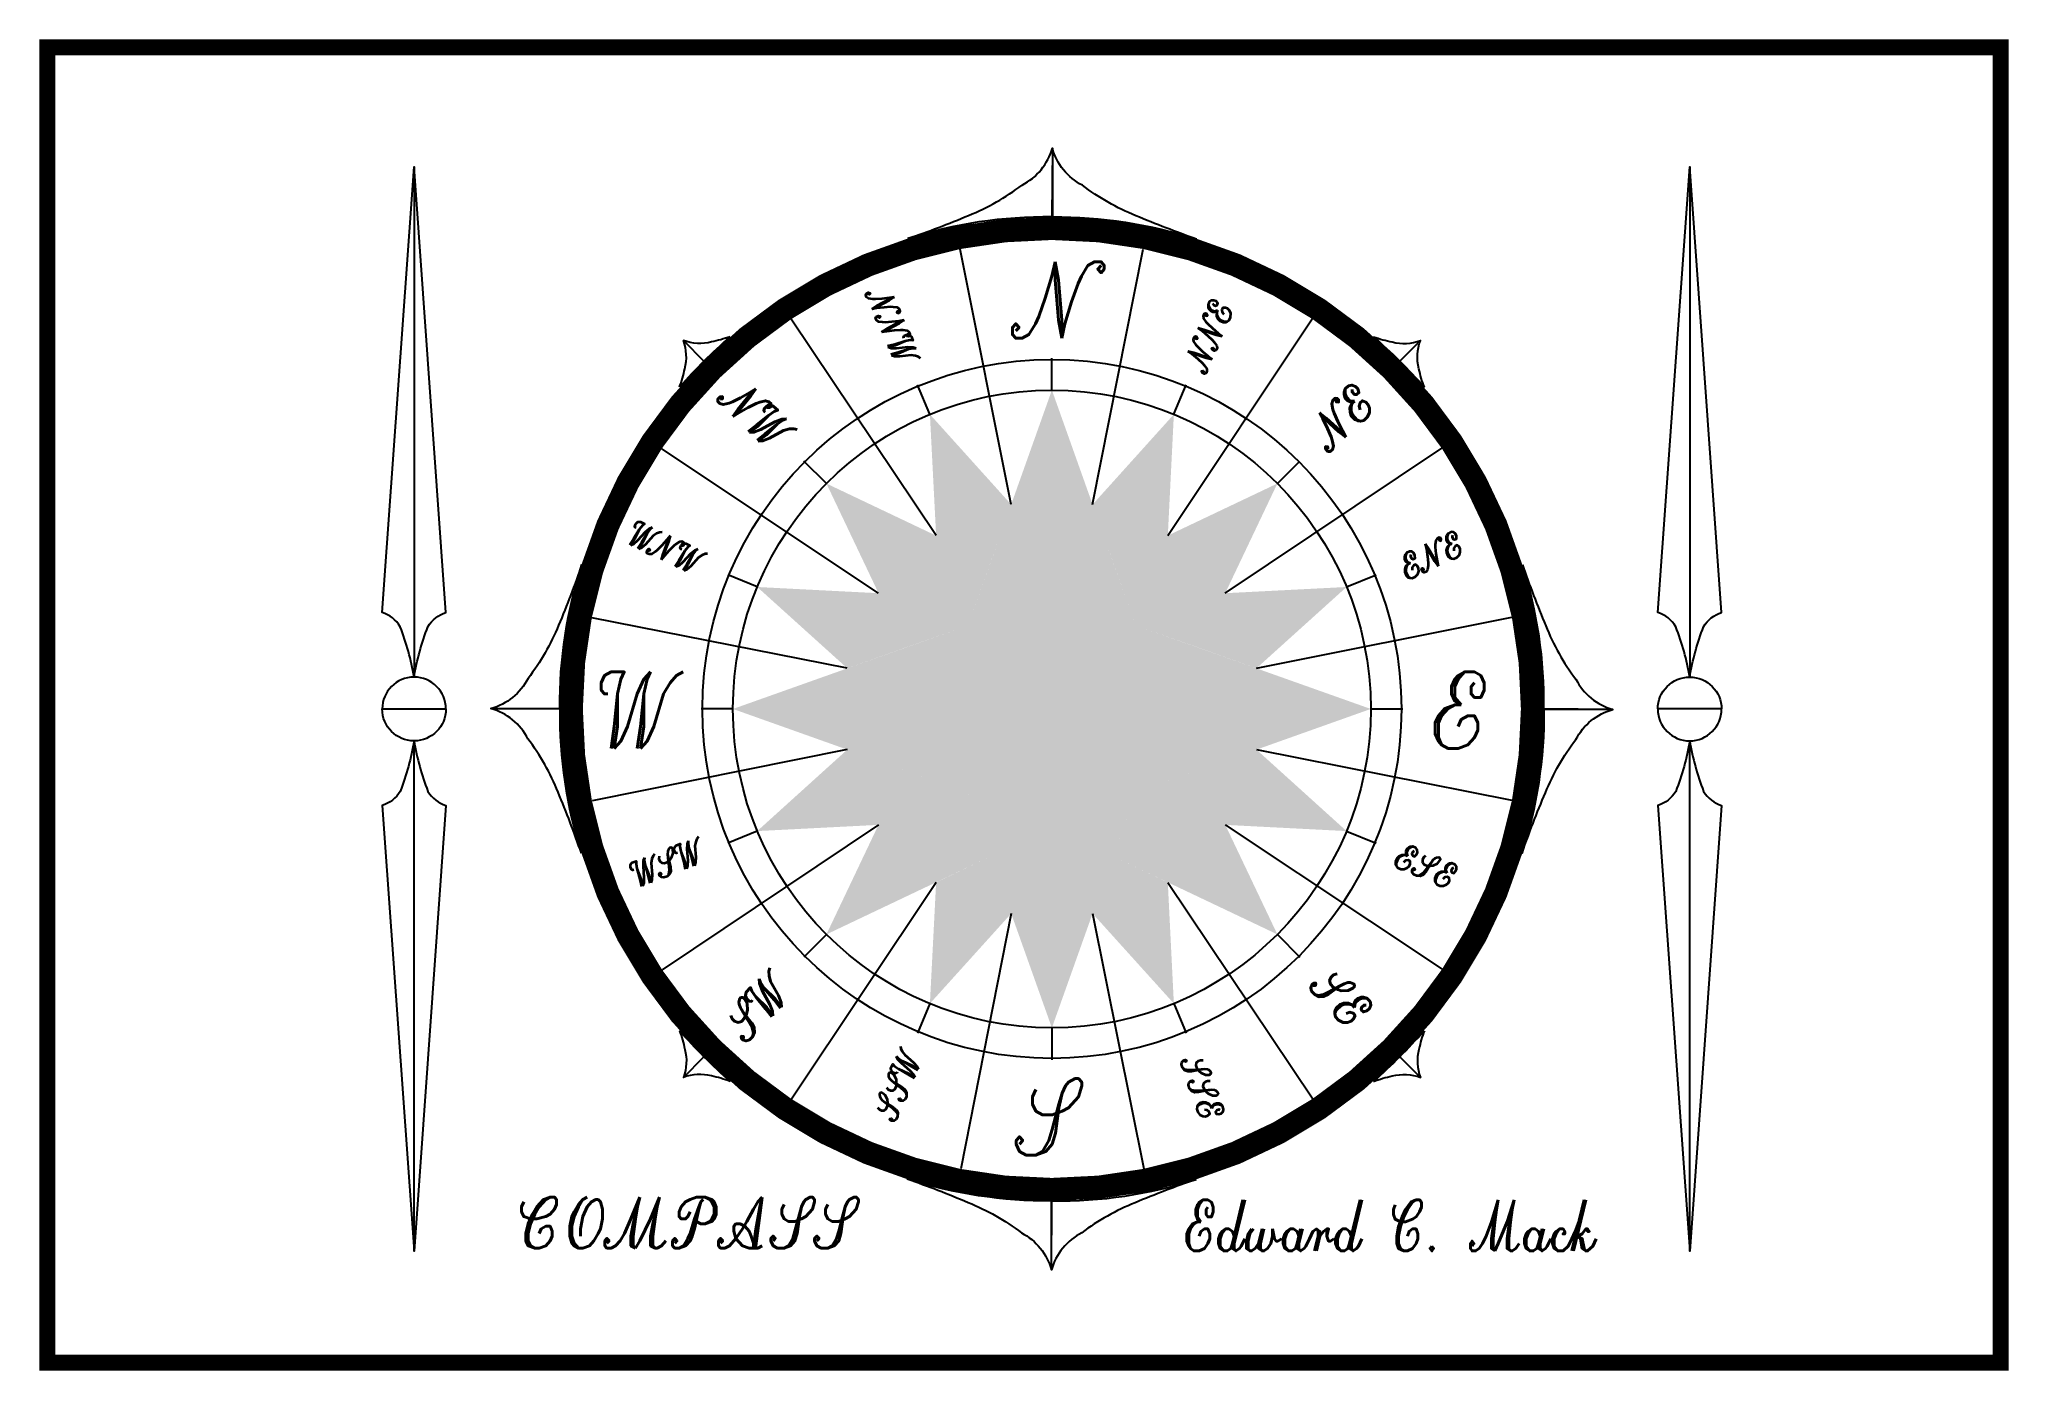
# Model space of a CAD drawing. Extents: x 0 to 12.4, y 0 to 8.4.
import ezdxf

# ---------------------------------------------------------------- set-up
doc = ezdxf.new("R2010")
doc.units = 0
doc.header["$LTSCALE"] = 0.5
doc.layers.add('1', color=7, linetype='CONTINUOUS')
doc.styles.add('SCRIPTC', font='SCRIPTC')

msp = doc.modelspace()

# ---------------------------------------------------------------- linework, layer by layer
at = {"layer": '1', "color": 7}
for p, q in [((6.098, 5.44), (5.778, 7.042)), ((6.608, 5.44), (6.925, 7.043)), ((5.627, 5.245), (4.718, 6.602)), ((7.08, 5.245), (7.986, 6.604)), ((6.353, 6.158), (6.353, 6.358)), ((5.588, 6.006), (5.511, 6.19)), ((7.118, 6.006), (7.195, 6.19)), ((5.266, 4.884), (3.907, 5.79)), ((4.939, 5.572), (4.797, 5.713)), ((7.44, 4.884), (8.798, 5.793)), ((7.767, 5.572), (7.909, 5.713)), ((4.505, 4.923), (4.321, 5)), ((8.201, 4.923), (8.386, 5)), ((5.07, 4.413), (3.468, 4.73)), ((7.636, 4.413), (9.237, 4.733)), ((4.353, 4.158), (4.153, 4.158)), ((8.353, 4.158), (8.553, 4.158)), ((5.07, 3.903), (3.469, 3.582)), ((7.636, 3.903), (9.238, 3.586)), ((5.266, 3.431), (3.909, 2.522)), ((4.505, 3.392), (4.321, 3.316)), ((7.44, 3.431), (8.8, 2.525)), ((8.201, 3.392), (8.386, 3.316)), ((5.627, 3.07), (4.721, 1.711)), ((7.08, 3.07), (7.989, 1.713)), ((6.098, 2.875), (5.781, 1.273)), ((6.608, 2.875), (6.929, 1.273)), ((4.939, 2.744), (4.797, 2.602)), ((7.767, 2.744), (7.909, 2.602)), ((5.588, 2.31), (5.511, 2.125)), ((7.118, 2.31), (7.195, 2.125)), ((6.353, 2.158), (6.353, 1.958))]:
    msp.add_line(p, q, dxfattribs=at)
at = {"layer": '1', "color": 7, "const_width": 0.1}
msp.add_lwpolyline([(0.053, 0.058), (12.303, 0.058), (12.303, 8.308), (0.053, 8.308)], close=True, dxfattribs=at)
at = {"layer": '1', "color": 1}
for points in [[(5.449, 7.108, 0.015298), (5.831, 7.254, 0.066449), (6.166, 7.444, 0.20785), (6.356, 7.676), (6.353, 7.244, 0.080732), (5.449, 7.108)], [(7.26, 7.105, -0.015298), (6.879, 7.252, -0.066449), (6.544, 7.443, -0.20785), (6.356, 7.676), (6.357, 7.244, -0.080732), (7.26, 7.105)], [(2.353, 4.358, -0.05119), (2.44, 4.674, -0.174948), (2.553, 4.764), (2.353, 7.558)], [(10.353, 4.358, 0.05119), (10.266, 4.674, 0.174948), (10.153, 4.764), (10.353, 7.558)], [(4.017, 6.176, 0.039096), (4.051, 6.292, 0.155574), (4.042, 6.469), (4.171, 6.34, 0.012897), (4.017, 6.176)], [(4.335, 6.493, -0.039096), (4.219, 6.46, -0.155574), (4.042, 6.469), (4.171, 6.34, -0.012897), (4.335, 6.493)], [(8.371, 6.493, 0.039096), (8.488, 6.46, 0.155574), (8.665, 6.469), (8.535, 6.34, 0.012897), (8.371, 6.493)], [(8.689, 6.176, -0.039096), (8.655, 6.292, -0.155574), (8.664, 6.469), (8.535, 6.34, -0.012897), (8.689, 6.176)], [(3.406, 5.065, -0.015298), (3.259, 4.683, -0.066449), (3.068, 4.349, -0.20785), (2.835, 4.16), (3.267, 4.161, -0.080732), (3.406, 5.065)], [(9.304, 5.062, 0.015298), (9.45, 4.68, 0.066449), (9.639, 4.345, 0.20785), (9.871, 4.155), (9.439, 4.158, 0.080732), (9.304, 5.062)], [(2.353, 4.158), (2.553, 4.158, 1), (2.153, 4.158)], [(10.353, 4.158), (10.153, 4.158, -1), (10.553, 4.158)], [(3.402, 3.254, 0.015298), (3.256, 3.636, 0.066449), (3.067, 3.971, 0.20785), (2.835, 4.16), (3.267, 4.158, 0.080732), (3.402, 3.254)], [(9.3, 3.251, -0.015298), (9.448, 3.632, -0.066449), (9.639, 3.966, -0.20785), (9.871, 4.155), (9.439, 4.154, -0.080732), (9.3, 3.251)], [(2.353, 3.958, 0.05119), (2.44, 3.641, 0.174948), (2.553, 3.552), (2.353, 0.758)], [(10.353, 3.958, -0.05119), (10.266, 3.641, -0.174948), (10.153, 3.552), (10.353, 0.758)], [(4.017, 2.14, -0.039096), (4.051, 2.023, -0.155574), (4.042, 1.846), (4.171, 1.976, -0.012897), (4.017, 2.14)], [(8.689, 2.14, 0.039096), (8.655, 2.023, 0.155574), (8.664, 1.846), (8.535, 1.976, 0.012897), (8.689, 2.14)], [(4.335, 1.822, 0.039096), (4.218, 1.856, 0.155574), (4.042, 1.847), (4.171, 1.976, 0.012897), (4.335, 1.822)], [(8.371, 1.822, -0.039096), (8.488, 1.856, -0.155574), (8.665, 1.847), (8.535, 1.976, -0.012897), (8.371, 1.822)], [(5.446, 1.211, -0.015298), (5.828, 1.063, -0.066449), (6.162, 0.872, -0.20785), (6.35, 0.64), (6.35, 1.072, -0.080732), (5.446, 1.211)], [(7.257, 1.207, 0.015298), (6.875, 1.061, 0.066449), (6.54, 0.872, 0.20785), (6.35, 0.64), (6.353, 1.072, 0.080732), (7.257, 1.207)]]:
    msp.add_lwpolyline(points, format="xyb", close=True, dxfattribs=at)
at = {"layer": '1', "color": 7}
for points in [[(2.353, 4.358, 0.05119), (2.266, 4.674, 0.174948), (2.153, 4.764), (2.353, 7.558)], [(10.353, 4.358, -0.05119), (10.44, 4.674, -0.174948), (10.553, 4.764), (10.353, 7.558)], [(2.153, 4.158), (2.553, 4.158, -1), (2.153, 4.158)], [(10.553, 4.158), (10.153, 4.158, 1), (10.553, 4.158)], [(2.353, 3.958, -0.05119), (2.266, 3.641, -0.174948), (2.153, 3.552), (2.353, 0.758)], [(10.353, 3.958, 0.05119), (10.44, 3.641, 0.174948), (10.553, 3.552), (10.353, 0.758)]]:
    msp.add_lwpolyline(points, format="xyb", close=True, dxfattribs=at)
at = {"layer": '1', "color": 7, "const_width": 0.145}
msp.add_lwpolyline([(3.339, 4.158, -1), (9.367, 4.158, -1)], format="xyb", close=True, dxfattribs=at)
at = {"layer": '1', "color": 7}
for radius in [2.192, 2]:
    msp.add_circle((6.353, 4.158), radius, dxfattribs=at)
at = {"layer": '1', "color": 1}
for points in [[(6.353, 4.158), (5.828, 4.682), (6.353, 6.158)], [(5.97, 5.082), (5.627, 5.245), (5.588, 6.006)], [(6.736, 5.082), (6.608, 5.44), (7.118, 6.006)], [(5.828, 4.682), (5.429, 4.541), (4.939, 5.572)], [(6.878, 4.682), (6.736, 5.082), (7.767, 5.572)], [(5.429, 4.541), (5.07, 4.413), (4.505, 4.923)], [(7.277, 4.541), (7.44, 4.884), (8.201, 4.923)], [(6.353, 4.158), (6.878, 4.682), (8.353, 4.158)], [(6.353, 4.158), (5.828, 3.633), (4.353, 4.158)], [(6.353, 4.158), (6.878, 3.633), (6.353, 2.158)], [(7.277, 3.775), (7.636, 3.903), (8.201, 3.392)], [(5.429, 3.775), (5.266, 3.431), (4.505, 3.392)], [(6.878, 3.633), (7.277, 3.775), (7.767, 2.744)], [(5.828, 3.633), (5.97, 3.234), (4.939, 2.744)], [(5.97, 3.234), (6.098, 2.875), (5.588, 2.31)], [(6.736, 3.234), (7.08, 3.07), (7.118, 2.31)]]:
    msp.add_solid(points, dxfattribs=at)
at = {"layer": '1', "color": 7}
for points in [[(6.353, 4.158), (6.353, 6.158), (6.878, 4.682)], [(5.97, 5.082), (5.588, 6.006), (6.098, 5.44)], [(6.736, 5.082), (7.08, 5.245), (7.118, 6.006)], [(5.828, 4.682), (4.939, 5.572), (5.97, 5.082)], [(6.878, 4.682), (7.767, 5.572), (7.277, 4.541)], [(5.429, 4.541), (5.266, 4.884), (4.505, 4.923)], [(7.277, 4.541), (8.201, 4.923), (7.636, 4.413)], [(6.353, 4.158), (4.353, 4.158), (5.828, 4.682)], [(6.353, 4.158), (6.353, 2.158), (5.828, 3.633)], [(6.353, 4.158), (8.353, 4.158), (6.878, 3.633)], [(5.429, 3.775), (4.505, 3.392), (5.07, 3.903)], [(5.828, 3.633), (4.939, 2.744), (5.429, 3.775)], [(7.277, 3.775), (7.44, 3.431), (8.201, 3.392)], [(6.878, 3.633), (7.767, 2.744), (6.736, 3.234)], [(5.97, 3.234), (5.627, 3.07), (5.588, 2.31)], [(6.736, 3.234), (7.118, 2.31), (6.608, 2.875)]]:
    msp.add_solid(points, dxfattribs=at)

# ---------------------------------------------------------------- texts
at = {"layer": '1', "color": 7, "style": 'SCRIPTC'}
for s, height, p in [('N', 0.48, (6.147, 6.483)), ('W', 0.48, (3.506, 3.91)), ('E', 0.48, (8.715, 3.91)), ('S', 0.48, (6.129, 1.36)), ('COMPASS', 0.32, (3, 0.776))]:
    msp.add_text(s, height=height, dxfattribs=at).set_placement(p)
for s, height, rotation, p in [('NNW', 0.16, 293.0725, (5.188, 6.748)), ('NNE', 0.16, 66.4978, (7.323, 6.27)), ('NE', 0.224, 42.784, (8.105, 5.779)), ('NW', 0.224, 315.5088, (4.264, 6.08)), ('WNW', 0.16, 334.5275, (3.679, 5.199)), ('ENE', 0.16, 24.9919, (8.576, 4.961)), ('WSW', 0.16, 21.383, (3.754, 3.035)), ('ESE', 0.16, 336.9453, (8.484, 3.178)), ('SW', 0.224, 45.7694, (4.436, 2.061)), ('SE', 0.224, 312.8918, (7.962, 2.409)), ('SSW', 0.16, 66.2853, (5.369, 1.565)), ('SSE', 0.16, 288.8897, (7.159, 1.947))]:
    msp.add_text(s, height=height, rotation=rotation, dxfattribs=at).set_placement(p)
at = {"layer": '1', "color": 7, "style": 'SCRIPTC', "width": 0.8}
msp.add_text('Edward C. Mack', height=0.32, dxfattribs=at).set_placement((7.178, 0.759))

doc.saveas('drawing.dxf')
